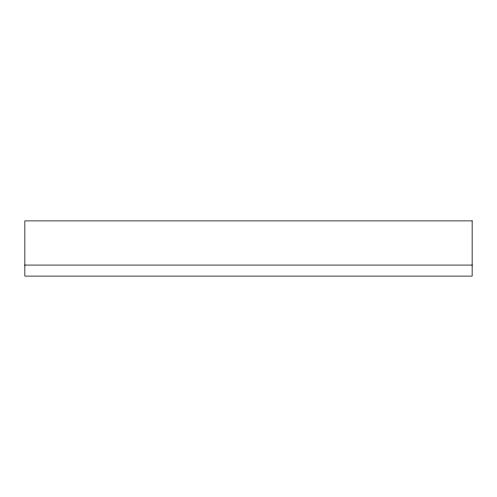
<?xml version="1.0" encoding="UTF-8"?>
<svg xmlns="http://www.w3.org/2000/svg" width="497" height="497" viewBox="0 0 497 497"><rect width="100%" height="100%" fill="white"/><g stroke="black" fill="none" stroke-linecap="round" stroke-linejoin="round"><path stroke-width="0.75" d="M24.85 265.069L472.15 265.069M472.15 220.892L24.85 220.892L24.85 276.108L472.15 276.108L472.15 220.892"/></g></svg>
